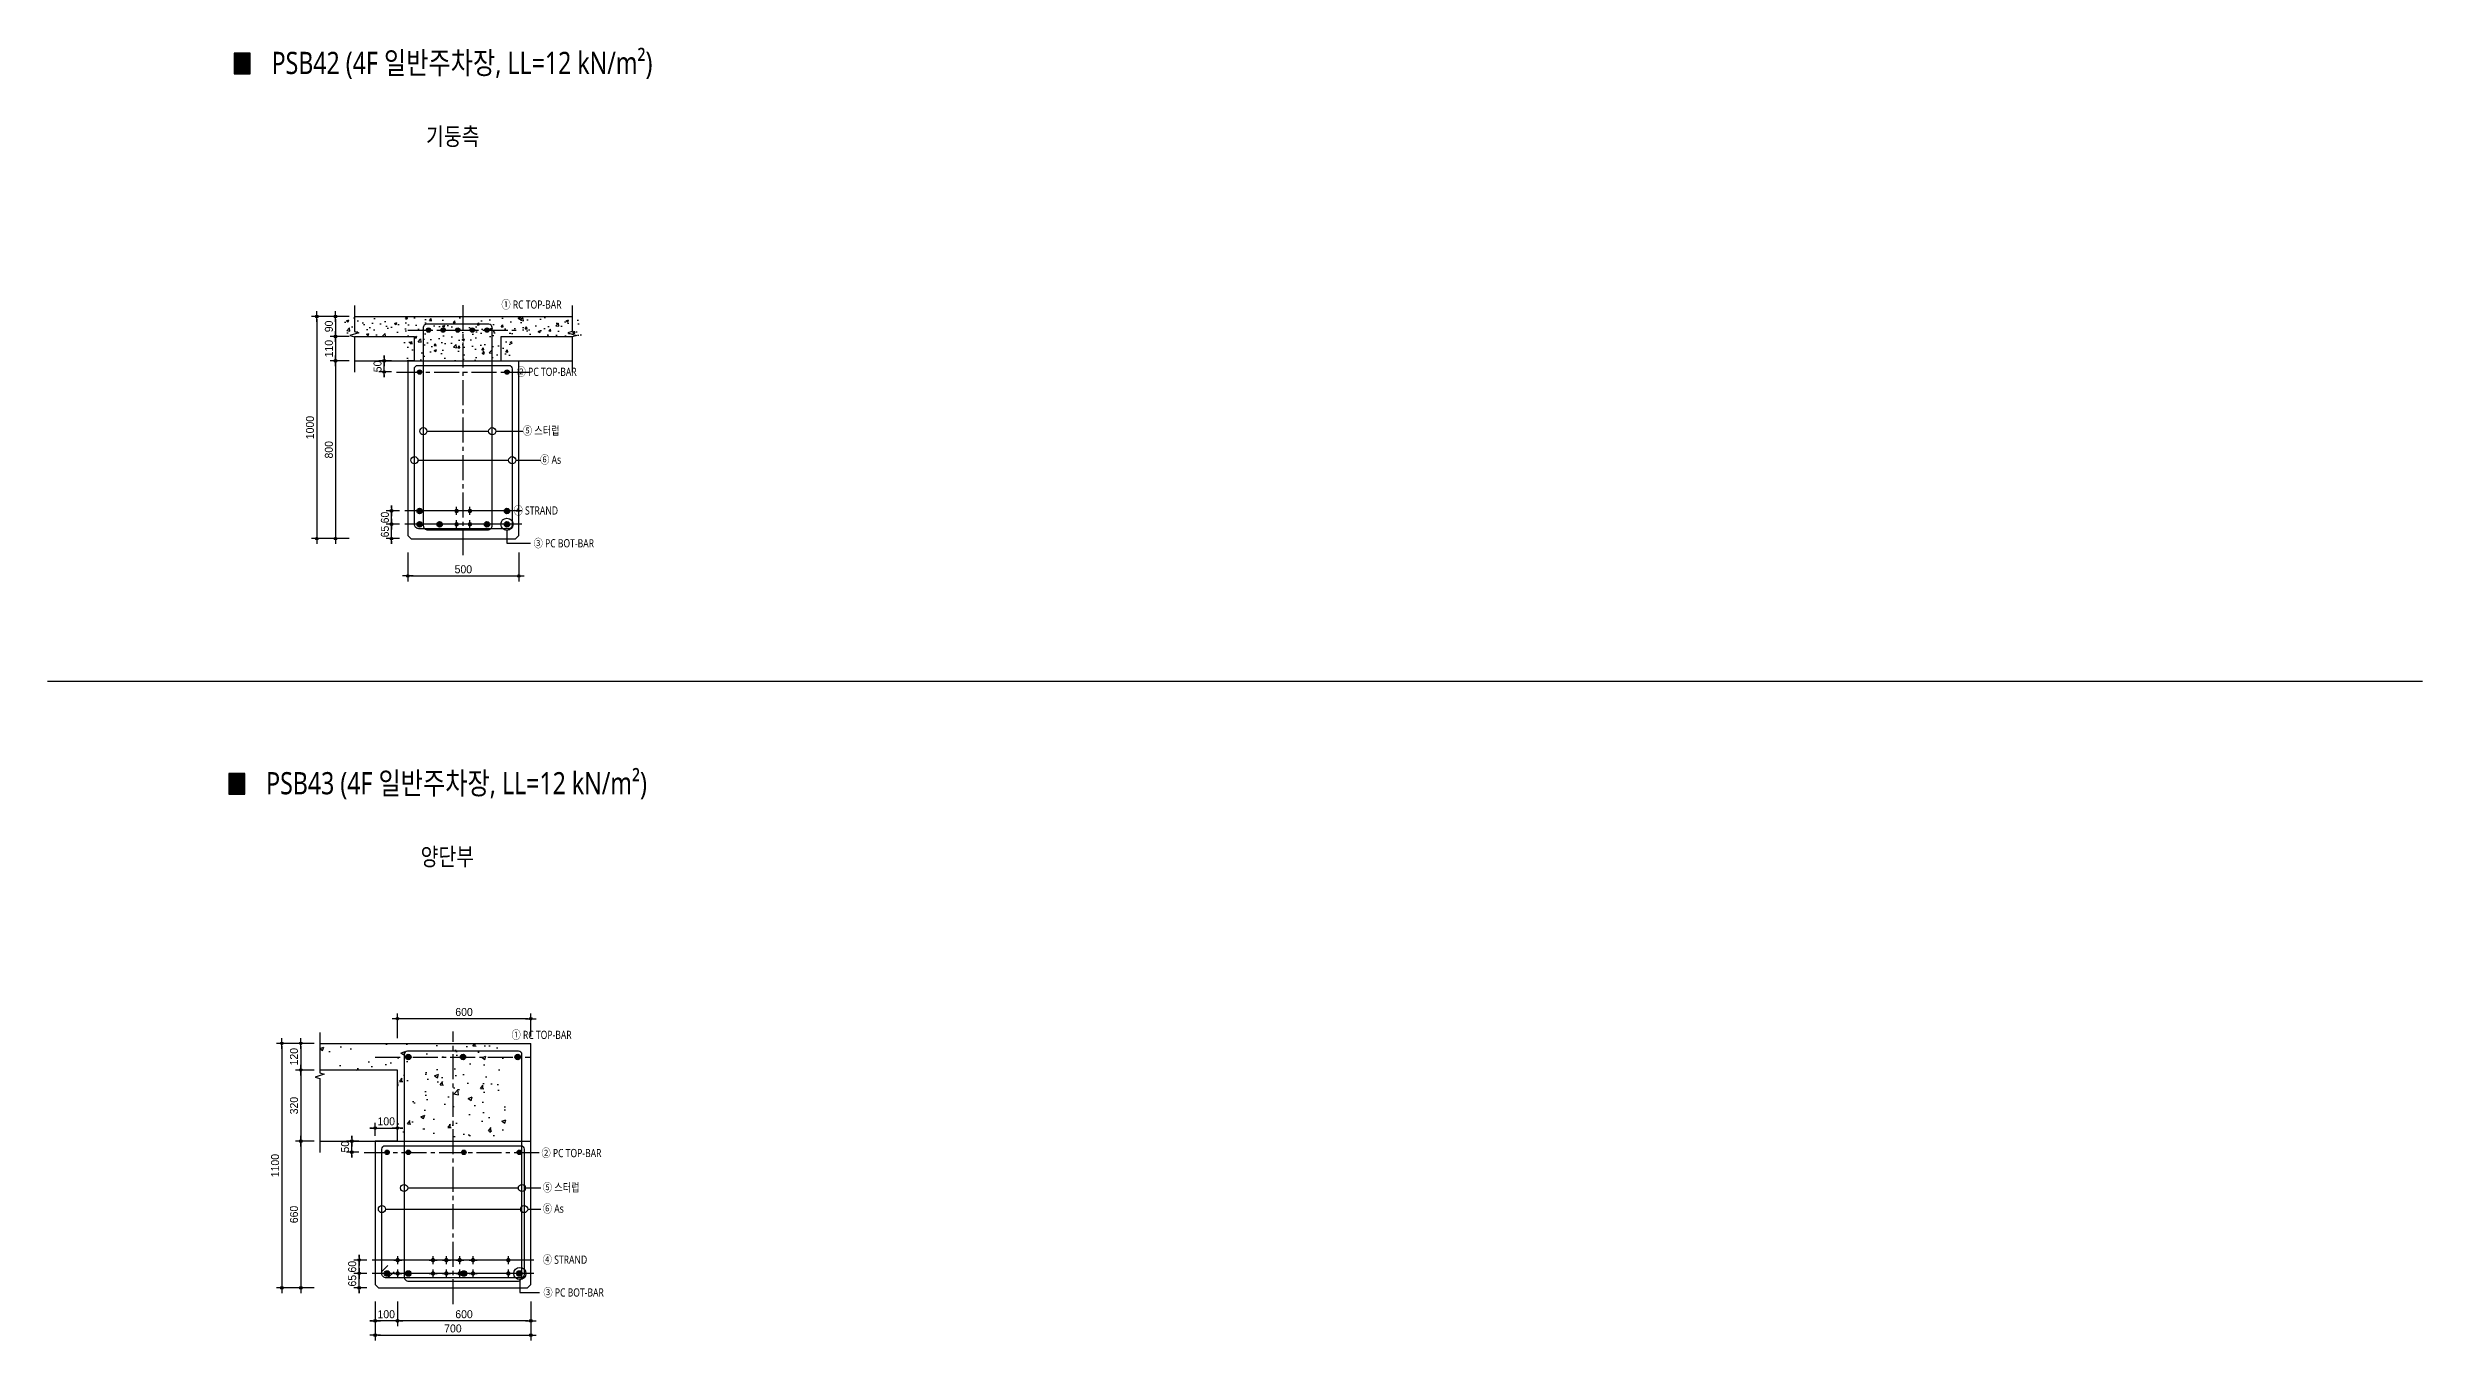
# Model space of a CAD drawing. Header units: millimetres. Extents: x 11948722 to 13111668, y -10771712 to -10232988.
# Drawn here: x 13100982 to 13111668, y -10504171 to -10498353 of the extents above; entities that cross this region are included whole.
import ezdxf
from ezdxf.enums import TextEntityAlignment as Align

# ---------------------------------------------------------------- set-up
doc = ezdxf.new("R2010")
doc.units = ezdxf.units.MM
doc.header["$LTSCALE"] = 150
doc.header["$MEASUREMENT"] = 0
for name, pattern in [('CEN', [6.2, 6, -0.1, 0, -0.1]), ('CENTER', [50.8, 31.75, -6.35, 6.35, -6.35]), ('CENTER2', [1.125, 0.75, -0.125, 0.125, -0.125]), ('HIDDEN', [2, 1, -1])]:
    doc.linetypes.add(name, pattern=pattern)
doc.layers.get('0').update_dxf_attribs({"linetype": 'CONTINUOUS'})
doc.layers.get('Defpoints').update_dxf_attribs({"color": 117, "linetype": 'CONTINUOUS'})
for name, color, linetype in [('0-TXT', 7, 'CONTINUOUS'), ('BAR', 3, 'CONTINUOUS'), ('CENT', 1, 'CEN'), ('CON-C', 2, 'CONTINUOUS'), ('DIM', 7, 'CONTINUOUS'), ('ETC', 8, 'CONTINUOUS'), ('FIN', 5, 'CONTINUOUS'), ('H', 2, 'HIDDEN'), ('SIT', 7, 'CONTINUOUS'), ('STRAND', 7, 'CENTER2'), ('TEXT', 3, 'CONTINUOUS')]:
    doc.layers.add(name, color=color, linetype=linetype)
doc.styles.get("Standard").update_dxf_attribs({"font": 'NanumGothic.ttf'})
doc.styles.add('돋움', font='')
doc.styles.get('돋움').set_extended_font_data('Dotum')
doc.linetypes.add('ZIGZAG', pattern='A,0.0001,-0.2,[131,ltypeshp.shx,S=0.2,R=0,X=-0.2,Y=0],-0.4,[131,ltypeshp.shx,S=0.2,R=180,X=0.2,Y=0],-0.2', length=0.8001)
doc.dimstyles.new('S_10', dxfattribs={"dimscale": 10, "dimtxt": 3, "dimasz": 1, "dimexe": 2, "dimexo": 2, "dimgap": 1, "dimtad": 1, "dimdec": 0, "dimzin": 0, "dimdsep": 46, "dimtxsty": '돋움', "dimblk1": 'DD', "dimblk2": 'DD', "dimsah": 1, "dimcen": 2.5, "dimdle": 8, "dimclrd": 256, "dimclre": 256, "dimclrt": 3, "dimadec": 0, "dimazin": 0, "dimtfac": 1, "dimtdec": 0, "dimtix": 1, "dimtmove": 2, "dimatfit": 3, "dimldrblk": 'DD', "dimfxl": 1, "dimtolj": 1, "dimtzin": 0, "dimarcsym": 0})

# ---------------------------------------------------------------- blocks, each defined once
blk = doc.blocks.new('DD')
blk.add_line((-2, 0), (2, 0))
for radius in [0.5, 0.25]:
    blk.add_circle((0, 0), radius)
blk = doc.blocks.new('*D1710')
at = {"layer": 'Defpoints', "color": 0, "ltscale": 1200}
for p in [(13102530, -10500438), (13102589, -10500438), (13102589, -10500498)]:
    blk.add_point(p, dxfattribs=at)
at = {"layer": 'DIM', "lineweight": -2}
for p, q in [((13102565, -10500438), (13102506, -10500438)), ((13102565, -10500498), (13102506, -10500498)), ((13102530, -10500426), (13102530, -10500414)), ((13102530, -10500498), (13102530, -10500438)), ((13102530, -10500510), (13102530, -10500522))]:
    blk.add_line(p, q, dxfattribs=at)
at = {"layer": 'DIM', "lineweight": -2, "ltscale": 1200, "xscale": 12, "yscale": 12, "zscale": 12}
for p, rotation in [((13102530, -10500438), 270), ((13102530, -10500498), 90)]:
    blk.add_blockref('DD', p, dxfattribs=dict(at, rotation=rotation))
at = {"layer": 'DIM', "ltscale": 1200, "insert": (13102500, -10500468), "char_height": 36, "attachment_point": 5, "rotation": 90, "style": '돋움'}
blk.add_mtext('\\A1;60', dxfattribs=at)
blk = doc.blocks.new('*D1711')
at = {"layer": 'Defpoints', "color": 0, "ltscale": 1200}
for p in [(13102530, -10500498), (13102589, -10500498), (13102589, -10500563)]:
    blk.add_point(p, dxfattribs=at)
at = {"layer": 'DIM', "lineweight": -2}
for p, q in [((13102565, -10500498), (13102506, -10500498)), ((13102530, -10500486), (13102530, -10500474)), ((13102530, -10500563), (13102530, -10500498)), ((13102565, -10500563), (13102506, -10500563)), ((13102530, -10500575), (13102530, -10500587))]:
    blk.add_line(p, q, dxfattribs=at)
at = {"layer": 'DIM', "lineweight": -2, "ltscale": 1200, "xscale": 12, "yscale": 12, "zscale": 12}
for p, rotation in [((13102530, -10500498), 270), ((13102530, -10500563), 90)]:
    blk.add_blockref('DD', p, dxfattribs=dict(at, rotation=rotation))
at = {"layer": 'DIM', "ltscale": 1200, "insert": (13102500, -10500531), "char_height": 36, "attachment_point": 5, "rotation": 90, "style": '돋움'}
blk.add_mtext('\\A1;65', dxfattribs=at)
blk = doc.blocks.new('*D1712')
at = {"layer": 'Defpoints', "color": 0, "ltscale": 1200}
for p in [(13102603, -10500601), (13103103, -10500601), (13103103, -10500731)]:
    blk.add_point(p, dxfattribs=at)
at = {"layer": 'DIM', "lineweight": -2}
for p, q in [((13102603, -10500625), (13102603, -10500755)), ((13103103, -10500625), (13103103, -10500755)), ((13102615, -10500731), (13103091, -10500731))]:
    blk.add_line(p, q, dxfattribs=at)
at = {"layer": 'DIM', "lineweight": -2, "ltscale": 1200, "xscale": 12, "yscale": 12, "zscale": 12, "rotation": 180}
blk.add_blockref('DD', (13102603, -10500731), dxfattribs=at)
at = {"layer": 'DIM', "lineweight": -2, "ltscale": 1200, "xscale": 12, "yscale": 12, "zscale": 12}
blk.add_blockref('DD', (13103103, -10500731), dxfattribs=at)
at = {"layer": 'DIM', "ltscale": 1200, "insert": (13102853, -10500701), "char_height": 36, "attachment_point": 5, "style": '돋움'}
blk.add_mtext('\\A1;500', dxfattribs=at)
blk = doc.blocks.new('*D1713')
at = {"layer": 'Defpoints', "color": 0, "ltscale": 1200}
for p in [(13102278, -10499653), (13102363, -10499563), (13102363, -10499653)]:
    blk.add_point(p, dxfattribs=at)
at = {"layer": 'DIM', "lineweight": -2}
for p, q in [((13102339, -10499563), (13102254, -10499563)), ((13102339, -10499653), (13102254, -10499653)), ((13102278, -10499575), (13102278, -10499641))]:
    blk.add_line(p, q, dxfattribs=at)
at = {"layer": 'DIM', "lineweight": -2, "ltscale": 1200, "xscale": 12, "yscale": 12, "zscale": 12}
for p, rotation in [((13102278, -10499563), 90), ((13102278, -10499653), 270)]:
    blk.add_blockref('DD', p, dxfattribs=dict(at, rotation=rotation))
at = {"layer": 'DIM', "ltscale": 1200, "insert": (13102248, -10499608), "char_height": 36, "attachment_point": 5, "rotation": 90, "style": '돋움'}
blk.add_mtext('\\A1;90', dxfattribs=at)
blk = doc.blocks.new('*D1714')
at = {"layer": 'Defpoints', "color": 0, "ltscale": 1200}
for p in [(13102363, -10499763), (13102278, -10500563), (13102363, -10500563)]:
    blk.add_point(p, dxfattribs=at)
at = {"layer": 'DIM', "lineweight": -2}
for p, q in [((13102339, -10499763), (13102254, -10499763)), ((13102278, -10499775), (13102278, -10500551)), ((13102339, -10500563), (13102254, -10500563))]:
    blk.add_line(p, q, dxfattribs=at)
at = {"layer": 'DIM', "lineweight": -2, "ltscale": 1200, "xscale": 12, "yscale": 12, "zscale": 12}
for p, rotation in [((13102278, -10499763), 90), ((13102278, -10500563), 270)]:
    blk.add_blockref('DD', p, dxfattribs=dict(at, rotation=rotation))
at = {"layer": 'DIM', "ltscale": 1200, "insert": (13102248, -10500163), "char_height": 36, "attachment_point": 5, "rotation": 90, "style": '돋움'}
blk.add_mtext('\\A1;800', dxfattribs=at)
blk = doc.blocks.new('*D1715')
at = {"layer": 'Defpoints', "color": 0, "ltscale": 1200}
for p in [(13102278, -10499563), (13102193, -10500563), (13102278, -10500563)]:
    blk.add_point(p, dxfattribs=at)
at = {"layer": 'DIM', "lineweight": -2}
for p, q in [((13102254, -10499563), (13102169, -10499563)), ((13102193, -10499575), (13102193, -10500551)), ((13102254, -10500563), (13102169, -10500563))]:
    blk.add_line(p, q, dxfattribs=at)
at = {"layer": 'DIM', "lineweight": -2, "ltscale": 1200, "xscale": 12, "yscale": 12, "zscale": 12}
for p, rotation in [((13102193, -10499563), 90), ((13102193, -10500563), 270)]:
    blk.add_blockref('DD', p, dxfattribs=dict(at, rotation=rotation))
at = {"layer": 'DIM', "ltscale": 1200, "insert": (13102163, -10500063), "char_height": 36, "attachment_point": 5, "rotation": 90, "style": '돋움'}
blk.add_mtext('\\A1;1000', dxfattribs=at)
blk = doc.blocks.new('*D1716')
at = {"layer": 'Defpoints', "color": 0, "ltscale": 1200}
for p in [(13102497, -10499763), (13102553, -10499763), (13102553, -10499813)]:
    blk.add_point(p, dxfattribs=at)
at = {"layer": 'DIM', "lineweight": -2}
for p, q in [((13102529, -10499763), (13102473, -10499763)), ((13102497, -10499751), (13102497, -10499739)), ((13102497, -10499813), (13102497, -10499763)), ((13102529, -10499813), (13102473, -10499813)), ((13102497, -10499825), (13102497, -10499837))]:
    blk.add_line(p, q, dxfattribs=at)
at = {"layer": 'DIM', "lineweight": -2, "ltscale": 1200, "xscale": 12, "yscale": 12, "zscale": 12}
for p, rotation in [((13102497, -10499763), 270), ((13102497, -10499813), 90)]:
    blk.add_blockref('DD', p, dxfattribs=dict(at, rotation=rotation))
at = {"layer": 'DIM', "ltscale": 1200, "insert": (13102467, -10499788), "char_height": 36, "attachment_point": 5, "rotation": 90, "style": '돋움'}
blk.add_mtext('\\A1;50', dxfattribs=at)
blk = doc.blocks.new('strand')
at = {"layer": 'STRAND'}
for p, q in [((-18, 0), (18, 0)), ((0, -18), (0, 18))]:
    blk.add_line(p, q, dxfattribs=at)
at = {"layer": 'STRAND', "const_width": 9.6}
blk.add_lwpolyline([(-5, 0, 1), (5, 0, 1)], format="xyb", close=True, dxfattribs=at)
blk = doc.blocks.new('*D1717')
at = {"layer": 'Defpoints', "color": 0, "ltscale": 1200}
for p in [(13102363, -10499653), (13102278, -10499763), (13102363, -10499763)]:
    blk.add_point(p, dxfattribs=at)
at = {"layer": 'DIM', "lineweight": -2}
for p, q in [((13102339, -10499653), (13102254, -10499653)), ((13102339, -10499763), (13102254, -10499763)), ((13102278, -10499665), (13102278, -10499751))]:
    blk.add_line(p, q, dxfattribs=at)
at = {"layer": 'DIM', "lineweight": -2, "ltscale": 1200, "xscale": 12, "yscale": 12, "zscale": 12}
for p, rotation in [((13102278, -10499653), 90), ((13102278, -10499763), 270)]:
    blk.add_blockref('DD', p, dxfattribs=dict(at, rotation=rotation))
at = {"layer": 'DIM', "ltscale": 1200, "insert": (13102248, -10499708), "char_height": 36, "attachment_point": 5, "rotation": 90, "style": '돋움'}
blk.add_mtext('\\A1;110', dxfattribs=at)
blk = doc.blocks.new('*D1718')
at = {"layer": 'Defpoints', "color": 0, "ltscale": 1200}
for p in [(13102384, -10503809), (13102443, -10503809), (13102443, -10503869)]:
    blk.add_point(p, dxfattribs=at)
at = {"layer": 'DIM', "lineweight": -2}
for p, q in [((13102419, -10503809), (13102360, -10503809)), ((13102384, -10503797), (13102384, -10503785)), ((13102384, -10503869), (13102384, -10503809)), ((13102419, -10503869), (13102360, -10503869)), ((13102384, -10503881), (13102384, -10503893))]:
    blk.add_line(p, q, dxfattribs=at)
at = {"layer": 'DIM', "lineweight": -2, "ltscale": 1200, "xscale": 12, "yscale": 12, "zscale": 12}
for p, rotation in [((13102384, -10503809), 270), ((13102384, -10503869), 90)]:
    blk.add_blockref('DD', p, dxfattribs=dict(at, rotation=rotation))
at = {"layer": 'DIM', "ltscale": 1200, "insert": (13102353, -10503839), "char_height": 36, "attachment_point": 5, "rotation": 90, "style": '돋움'}
blk.add_mtext('\\A1;60', dxfattribs=at)
blk = doc.blocks.new('*D1719')
at = {"layer": 'Defpoints', "color": 0, "ltscale": 1200}
for p in [(13102384, -10503869), (13102443, -10503869), (13102443, -10503934)]:
    blk.add_point(p, dxfattribs=at)
at = {"layer": 'DIM', "lineweight": -2}
for p, q in [((13102419, -10503869), (13102360, -10503869)), ((13102384, -10503857), (13102384, -10503845)), ((13102384, -10503934), (13102384, -10503869)), ((13102419, -10503934), (13102360, -10503934)), ((13102384, -10503946), (13102384, -10503958))]:
    blk.add_line(p, q, dxfattribs=at)
at = {"layer": 'DIM', "lineweight": -2, "ltscale": 1200, "xscale": 12, "yscale": 12, "zscale": 12}
for p, rotation in [((13102384, -10503869), 270), ((13102384, -10503934), 90)]:
    blk.add_blockref('DD', p, dxfattribs=dict(at, rotation=rotation))
at = {"layer": 'DIM', "ltscale": 1200, "insert": (13102353, -10503902), "char_height": 36, "attachment_point": 5, "rotation": 90, "style": '돋움'}
blk.add_mtext('\\A1;65', dxfattribs=at)
blk = doc.blocks.new('*D1720')
at = {"layer": 'Defpoints', "color": 0, "ltscale": 1200}
for p in [(13102456, -10503972), (13103156, -10503972), (13103156, -10504147)]:
    blk.add_point(p, dxfattribs=at)
at = {"layer": 'DIM', "lineweight": -2}
for p, q in [((13102456, -10503996), (13102456, -10504171)), ((13103156, -10503996), (13103156, -10504171)), ((13102468, -10504147), (13103144, -10504147))]:
    blk.add_line(p, q, dxfattribs=at)
at = {"layer": 'DIM', "lineweight": -2, "ltscale": 1200, "xscale": 12, "yscale": 12, "zscale": 12, "rotation": 180}
blk.add_blockref('DD', (13102456, -10504147), dxfattribs=at)
at = {"layer": 'DIM', "lineweight": -2, "ltscale": 1200, "xscale": 12, "yscale": 12, "zscale": 12}
blk.add_blockref('DD', (13103156, -10504147), dxfattribs=at)
at = {"layer": 'DIM', "ltscale": 1200, "insert": (13102806, -10504117), "char_height": 36, "attachment_point": 5, "style": '돋움'}
blk.add_mtext('\\A1;700', dxfattribs=at)
blk = doc.blocks.new('*D1721')
at = {"layer": 'Defpoints', "color": 0, "ltscale": 1200}
for p in [(13102206, -10502834), (13102121, -10502954), (13102206, -10502954)]:
    blk.add_point(p, dxfattribs=at)
at = {"layer": 'DIM', "lineweight": -2}
for p, q in [((13102182, -10502834), (13102097, -10502834)), ((13102121, -10502846), (13102121, -10502942)), ((13102182, -10502954), (13102097, -10502954))]:
    blk.add_line(p, q, dxfattribs=at)
at = {"layer": 'DIM', "lineweight": -2, "ltscale": 1200, "xscale": 12, "yscale": 12, "zscale": 12}
for p, rotation in [((13102121, -10502834), 90), ((13102121, -10502954), 270)]:
    blk.add_blockref('DD', p, dxfattribs=dict(at, rotation=rotation))
at = {"layer": 'DIM', "ltscale": 1200, "insert": (13102091, -10502894), "char_height": 36, "attachment_point": 5, "rotation": 90, "style": '돋움'}
blk.add_mtext('\\A1;120', dxfattribs=at)
blk = doc.blocks.new('*D1722')
at = {"layer": 'Defpoints', "color": 0, "ltscale": 1200}
for p in [(13102206, -10502954), (13102121, -10503274), (13102206, -10503274)]:
    blk.add_point(p, dxfattribs=at)
at = {"layer": 'DIM', "lineweight": -2}
for p, q in [((13102182, -10502954), (13102097, -10502954)), ((13102121, -10502966), (13102121, -10503262)), ((13102182, -10503274), (13102097, -10503274))]:
    blk.add_line(p, q, dxfattribs=at)
at = {"layer": 'DIM', "lineweight": -2, "ltscale": 1200, "xscale": 12, "yscale": 12, "zscale": 12}
for p, rotation in [((13102121, -10502954), 90), ((13102121, -10503274), 270)]:
    blk.add_blockref('DD', p, dxfattribs=dict(at, rotation=rotation))
at = {"layer": 'DIM', "ltscale": 1200, "insert": (13102091, -10503114), "char_height": 36, "attachment_point": 5, "rotation": 90, "style": '돋움'}
blk.add_mtext('\\A1;320', dxfattribs=at)
blk = doc.blocks.new('*D1723')
at = {"layer": 'Defpoints', "color": 0, "ltscale": 1200}
for p in [(13102206, -10503274), (13102121, -10503934), (13102206, -10503934)]:
    blk.add_point(p, dxfattribs=at)
at = {"layer": 'DIM', "lineweight": -2}
for p, q in [((13102182, -10503274), (13102097, -10503274)), ((13102121, -10503286), (13102121, -10503922)), ((13102182, -10503934), (13102097, -10503934))]:
    blk.add_line(p, q, dxfattribs=at)
at = {"layer": 'DIM', "lineweight": -2, "ltscale": 1200, "xscale": 12, "yscale": 12, "zscale": 12}
for p, rotation in [((13102121, -10503274), 90), ((13102121, -10503934), 270)]:
    blk.add_blockref('DD', p, dxfattribs=dict(at, rotation=rotation))
at = {"layer": 'DIM', "ltscale": 1200, "insert": (13102091, -10503604), "char_height": 36, "attachment_point": 5, "rotation": 90, "style": '돋움'}
blk.add_mtext('\\A1;660', dxfattribs=at)
blk = doc.blocks.new('*D1724')
at = {"layer": 'Defpoints', "color": 0, "ltscale": 1200}
for p in [(13102121, -10502834), (13102036, -10503934), (13102121, -10503934)]:
    blk.add_point(p, dxfattribs=at)
at = {"layer": 'DIM', "lineweight": -2}
for p, q in [((13102097, -10502834), (13102012, -10502834)), ((13102036, -10502846), (13102036, -10503922)), ((13102097, -10503934), (13102012, -10503934))]:
    blk.add_line(p, q, dxfattribs=at)
at = {"layer": 'DIM', "lineweight": -2, "ltscale": 1200, "xscale": 12, "yscale": 12, "zscale": 12}
for p, rotation in [((13102036, -10502834), 90), ((13102036, -10503934), 270)]:
    blk.add_blockref('DD', p, dxfattribs=dict(at, rotation=rotation))
at = {"layer": 'DIM', "ltscale": 1200, "insert": (13102006, -10503384), "char_height": 36, "attachment_point": 5, "rotation": 90, "style": '돋움'}
blk.add_mtext('\\A1;1100', dxfattribs=at)
blk = doc.blocks.new('*D1725')
at = {"layer": 'Defpoints', "color": 0, "ltscale": 1200}
for p in [(13102456, -10503972), (13102556, -10503972), (13102456, -10504083)]:
    blk.add_point(p, dxfattribs=at)
at = {"layer": 'DIM', "lineweight": -2}
for p, q in [((13102456, -10503996), (13102456, -10504107)), ((13102556, -10503996), (13102556, -10504107)), ((13102444, -10504083), (13102432, -10504083)), ((13102556, -10504083), (13102456, -10504083)), ((13102568, -10504083), (13102580, -10504083))]:
    blk.add_line(p, q, dxfattribs=at)
at = {"layer": 'DIM', "lineweight": -2, "ltscale": 1200, "xscale": 12, "yscale": 12, "zscale": 12}
blk.add_blockref('DD', (13102456, -10504083), dxfattribs=at)
at = {"layer": 'DIM', "lineweight": -2, "ltscale": 1200, "xscale": 12, "yscale": 12, "zscale": 12, "rotation": 180}
blk.add_blockref('DD', (13102556, -10504083), dxfattribs=at)
at = {"layer": 'DIM', "ltscale": 1200, "insert": (13102506, -10504053), "char_height": 36, "attachment_point": 5, "style": '돋움'}
blk.add_mtext('\\A1;100', dxfattribs=at)
blk = doc.blocks.new('*D1726')
at = {"layer": 'Defpoints', "color": 0, "ltscale": 1200}
for p in [(13102556, -10503972), (13103156, -10503972), (13102556, -10504083)]:
    blk.add_point(p, dxfattribs=at)
at = {"layer": 'DIM', "lineweight": -2}
for p, q in [((13102556, -10503996), (13102556, -10504107)), ((13103156, -10503996), (13103156, -10504107)), ((13103144, -10504083), (13102568, -10504083))]:
    blk.add_line(p, q, dxfattribs=at)
at = {"layer": 'DIM', "lineweight": -2, "ltscale": 1200, "xscale": 12, "yscale": 12, "zscale": 12, "rotation": 180}
blk.add_blockref('DD', (13102556, -10504083), dxfattribs=at)
at = {"layer": 'DIM', "lineweight": -2, "ltscale": 1200, "xscale": 12, "yscale": 12, "zscale": 12}
blk.add_blockref('DD', (13103156, -10504083), dxfattribs=at)
at = {"layer": 'DIM', "ltscale": 1200, "insert": (13102856, -10504053), "char_height": 36, "attachment_point": 5, "style": '돋움'}
blk.add_mtext('\\A1;600', dxfattribs=at)
blk = doc.blocks.new('*D1727')
at = {"layer": 'Defpoints', "color": 0, "ltscale": 1200}
for p in [(13102456, -10503274), (13102556, -10503215), (13102556, -10503274)]:
    blk.add_point(p, dxfattribs=at)
at = {"layer": 'DIM', "lineweight": -2}
for p, q in [((13102444, -10503215), (13102432, -10503215)), ((13102456, -10503250), (13102456, -10503191)), ((13102456, -10503215), (13102556, -10503215)), ((13102556, -10503250), (13102556, -10503191)), ((13102568, -10503215), (13102580, -10503215))]:
    blk.add_line(p, q, dxfattribs=at)
at = {"layer": 'DIM', "lineweight": -2, "ltscale": 1200, "xscale": 12, "yscale": 12, "zscale": 12}
blk.add_blockref('DD', (13102456, -10503215), dxfattribs=at)
at = {"layer": 'DIM', "lineweight": -2, "ltscale": 1200, "xscale": 12, "yscale": 12, "zscale": 12, "rotation": 180}
blk.add_blockref('DD', (13102556, -10503215), dxfattribs=at)
at = {"layer": 'DIM', "ltscale": 1200, "insert": (13102506, -10503185), "char_height": 36, "attachment_point": 5, "style": '돋움'}
blk.add_mtext('\\A1;100', dxfattribs=at)
blk = doc.blocks.new('*D1728')
at = {"layer": 'Defpoints', "color": 0, "ltscale": 1200}
for p in [(13102556, -10502723), (13102556, -10502834), (13103156, -10502827)]:
    blk.add_point(p, dxfattribs=at)
at = {"layer": 'DIM', "lineweight": -2}
for p, q in [((13102556, -10502810), (13102556, -10502699)), ((13103144, -10502723), (13102568, -10502723)), ((13103156, -10502803), (13103156, -10502699))]:
    blk.add_line(p, q, dxfattribs=at)
at = {"layer": 'DIM', "lineweight": -2, "ltscale": 1200, "xscale": 12, "yscale": 12, "zscale": 12, "rotation": 180}
blk.add_blockref('DD', (13102556, -10502723), dxfattribs=at)
at = {"layer": 'DIM', "lineweight": -2, "ltscale": 1200, "xscale": 12, "yscale": 12, "zscale": 12}
blk.add_blockref('DD', (13103156, -10502723), dxfattribs=at)
at = {"layer": 'DIM', "ltscale": 1200, "insert": (13102856, -10502693), "char_height": 36, "attachment_point": 5, "style": '돋움'}
blk.add_mtext('\\A1;600', dxfattribs=at)
blk = doc.blocks.new('*D1729')
at = {"layer": 'Defpoints', "color": 0, "ltscale": 1200}
for p in [(13102351, -10503274), (13102406, -10503274), (13102406, -10503324)]:
    blk.add_point(p, dxfattribs=at)
at = {"layer": 'DIM', "lineweight": -2}
for p, q in [((13102382, -10503274), (13102327, -10503274)), ((13102351, -10503262), (13102351, -10503250)), ((13102351, -10503324), (13102351, -10503274)), ((13102382, -10503324), (13102327, -10503324)), ((13102351, -10503336), (13102351, -10503348))]:
    blk.add_line(p, q, dxfattribs=at)
at = {"layer": 'DIM', "lineweight": -2, "ltscale": 1200, "xscale": 12, "yscale": 12, "zscale": 12}
for p, rotation in [((13102351, -10503274), 270), ((13102351, -10503324), 90)]:
    blk.add_blockref('DD', p, dxfattribs=dict(at, rotation=rotation))
at = {"layer": 'DIM', "ltscale": 1200, "insert": (13102321, -10503299), "char_height": 36, "attachment_point": 5, "rotation": 90, "style": '돋움'}
blk.add_mtext('\\A1;50', dxfattribs=at)

msp = doc.modelspace()

# ---------------------------------------------------------------- hatches: boundary and pattern name
for points in [[(13101893.7, -10498471.4), (13101893.7, -10498378.7), (13101822.4, -10498378.7), (13101822.4, -10498471.4)], [(13101869.1, -10501712.5), (13101869.1, -10501619.8), (13101797.9, -10501619.8), (13101797.9, -10501712.5)]]:
    msp.add_hatch(color=256).paths.add_polyline_path(points)
at = {"layer": 'BAR'}
h = msp.add_hatch(color=256, dxfattribs=at)
h.dxf.hatch_style = 1
h.paths.add_polyline_path([(13102706.1, -10499624.4, 1), (13102686.1, -10499624.4, 1)])
h = msp.add_hatch(color=256, dxfattribs=at)
h.dxf.hatch_style = 1
h.paths.add_polyline_path([(13102771.9, -10499624.4, 1), (13102751.9, -10499624.4, 1)])
h = msp.add_hatch(color=256, dxfattribs=at)
h.dxf.hatch_style = 1
h.paths.add_polyline_path([(13102837.7, -10499624.4, 1), (13102817.7, -10499624.4, 1)])
h = msp.add_hatch(color=256, dxfattribs=at)
h.dxf.hatch_style = 1
h.paths.add_polyline_path([(13102903.5, -10499624.4, 1), (13102883.5, -10499624.4, 1)])
h = msp.add_hatch(color=256, dxfattribs=at)
h.dxf.hatch_style = 1
h.paths.add_polyline_path([(13102949.3, -10499624.4, -1), (13102969.3, -10499624.4, -1)])
h = msp.add_hatch(color=256, dxfattribs=at)
h.dxf.hatch_style = 1
h.paths.add_polyline_path([(13102969.3, -10499624.4, 1), (13102949.3, -10499624.4, 1)])
h = msp.add_hatch(color=256, dxfattribs=at)
h.dxf.hatch_style = 1
h.paths.add_polyline_path([(13102969.3, -10499624.4, 1), (13102949.3, -10499624.4, 1)])
h = msp.add_hatch(color=256, dxfattribs=at)
h.dxf.hatch_style = 1
h.paths.add_polyline_path([(13102969.3, -10499624.4, 1), (13102949.3, -10499624.4, 1)])
h = msp.add_hatch(color=256, dxfattribs=at)
h.dxf.hatch_style = 1
h.paths.add_polyline_path([(13102969.3, -10499624.4, 1), (13102949.3, -10499624.4, 1)])
h = msp.add_hatch(color=256, dxfattribs=at)
h.dxf.hatch_style = 1
h.paths.add_polyline_path([(13102666.1, -10499813.4, 1), (13102646.1, -10499813.4, 1)])
h = msp.add_hatch(color=256, dxfattribs=at)
h.dxf.hatch_style = 1
h.paths.add_polyline_path([(13103039.3, -10499813.4, -1), (13103059.3, -10499813.4, -1)])
h = msp.add_hatch(color=256, dxfattribs=at)
h.dxf.hatch_style = 1
h.paths.add_polyline_path([(13102668.6, -10500438.4, 1), (13102643.6, -10500438.4, 1)])
h = msp.add_hatch(color=256, dxfattribs=at)
h.dxf.hatch_style = 1
h.paths.add_polyline_path([(13102668.6, -10500438.4, 1), (13102643.6, -10500438.4, 1)])
h = msp.add_hatch(color=256, dxfattribs=at)
h.dxf.hatch_style = 1
h.paths.add_polyline_path([(13102668.6, -10500498.4, 1), (13102643.6, -10500498.4, 1)])
h = msp.add_hatch(color=256, dxfattribs=at)
h.dxf.hatch_style = 1
h.paths.add_polyline_path([(13102668.6, -10500498.4, 1), (13102643.6, -10500498.4, 1)])
h = msp.add_hatch(color=256, dxfattribs=at)
h.dxf.hatch_style = 1
h.paths.add_polyline_path([(13102758.6, -10500498.4, 1), (13102733.6, -10500498.4, 1)])
h = msp.add_hatch(color=256, dxfattribs=at)
h.dxf.hatch_style = 1
h.paths.add_polyline_path([(13102758.6, -10500498.4, 1), (13102733.6, -10500498.4, 1)])
h = msp.add_hatch(color=256, dxfattribs=at)
h.dxf.hatch_style = 1
h.paths.add_polyline_path([(13102946.8, -10500498.4, -1), (13102971.8, -10500498.4, -1)])
h = msp.add_hatch(color=256, dxfattribs=at)
h.dxf.hatch_style = 1
h.paths.add_polyline_path([(13102946.8, -10500498.4, -1), (13102971.8, -10500498.4, -1)])
h = msp.add_hatch(color=256, dxfattribs=at)
h.dxf.hatch_style = 1
h.paths.add_polyline_path([(13103036.8, -10500438.4, -1), (13103061.8, -10500438.4, -1)])
h = msp.add_hatch(color=256, dxfattribs=at)
h.dxf.hatch_style = 1
h.paths.add_polyline_path([(13103036.8, -10500438.4, -1), (13103061.8, -10500438.4, -1)])
h = msp.add_hatch(color=256, dxfattribs=at)
h.dxf.hatch_style = 1
h.paths.add_polyline_path([(13103036.8, -10500498.4, -1), (13103061.8, -10500498.4, -1)])
h = msp.add_hatch(color=256, dxfattribs=at)
h.dxf.hatch_style = 1
h.paths.add_polyline_path([(13103036.8, -10500498.4, -1), (13103061.8, -10500498.4, -1)])
h = msp.add_hatch(color=256, dxfattribs=at)
h.dxf.hatch_style = 1
h.paths.add_polyline_path([(13102617.7, -10502895.5, 1), (13102592.7, -10502895.5, 1)])
h = msp.add_hatch(color=256, dxfattribs=at)
h.dxf.hatch_style = 1
h.paths.add_polyline_path([(13102864, -10502895.5, 1), (13102839, -10502895.5, 1)])
h = msp.add_hatch(color=256, dxfattribs=at)
h.dxf.hatch_style = 1
h.paths.add_polyline_path([(13103085.2, -10502895.5, -1), (13103110.2, -10502895.5, -1)])
h = msp.add_hatch(color=256, dxfattribs=at)
h.dxf.hatch_style = 1
h.paths.add_polyline_path([(13102519.9, -10503324.5, 1), (13102499.9, -10503324.5, 1)])
h = msp.add_hatch(color=256, dxfattribs=at)
h.dxf.hatch_style = 1
h.paths.add_polyline_path([(13102615.2, -10503324.5, 1), (13102595.2, -10503324.5, 1)])
h = msp.add_hatch(color=256, dxfattribs=at)
h.dxf.hatch_style = 1
h.paths.add_polyline_path([(13102865, -10503324.5, 1), (13102845, -10503324.5, 1)])
h = msp.add_hatch(color=256, dxfattribs=at)
h.dxf.hatch_style = 1
h.paths.add_polyline_path([(13103114.9, -10503324.5, 1), (13103094.9, -10503324.5, 1)])
h = msp.add_hatch(color=256, dxfattribs=at)
h.dxf.hatch_style = 1
h.paths.add_polyline_path([(13102522.4, -10503869.5, 1), (13102497.4, -10503869.5, 1)])
h = msp.add_hatch(color=256, dxfattribs=at)
h.dxf.hatch_style = 1
h.paths.add_polyline_path([(13102617.7, -10503869.5, 1), (13102592.7, -10503869.5, 1)])
h = msp.add_hatch(color=256, dxfattribs=at)
h.dxf.hatch_style = 1
h.paths.add_polyline_path([(13102867.5, -10503869.5, 1), (13102842.5, -10503869.5, 1)])
h = msp.add_hatch(color=256, dxfattribs=at)
h.dxf.hatch_style = 1
h.paths.add_polyline_path([(13103117.4, -10503869.5, 1), (13103092.4, -10503869.5, 1)])
at = {"layer": 'H'}
h = msp.add_hatch(dxfattribs=at)
h.set_pattern_fill('AR-CONC', color=256, scale=15, style=0)
h.set_pattern_definition([(50, (13838453.84, -10168319.28), (107.589027, -9.41282), [11.25, -123.75]), (355, (13838453.84, -10168319.28), (-20.8127, 112.82882), [9, -99]), (100.451444, (13838462.8, -10168320.06), (86.776327, 103.415999), [9.561029, -105.171317]), (46.1842, (13838453.84, -10168289.28), (160.0862, -24.827892), [16.875, -185.625]), (96.635635, (13838467.18, -10168291.35), (140.199292, 146.11779), [14.34155, -157.757064]), (351.184164, (13838453.84, -10168289.28), (140.199292, 146.11779), [13.5, -148.5]), (21, (13838468.84, -10168296.78), (89.536058, -60.392834), [11.25, -123.75]), (326, (13838468.84, -10168296.78), (36.4973, 108.772507), [9, -99]), (71.451445, (13838476.3, -10168301.81), (126.033357, 48.379673), [9.561029, -105.171317]), (37.5, (13838453.836, -10168319.278), (1.8239783, 49.934078), [0, -97.8, 0, -100.5, 0, -99.375]), (7.5, (13838453.836, -10168319.28), (39.4604306, 59.1617568), [0, -57.3, 0, -95.55, 0, -37.875]), (327.5, (13838420.386, -10168319.278), (80.0733654, -3.3832308), [0, -37.5, 0, -117, 0, -155.25]), (317.5, (13838405.386, -10168319.28), (87.4779254, 15.0157473), [0, -48.75, 0, -77.7, 0, -110.25])])
h.paths.add_polyline_path([(13103392.7, -10499563.4), (13102312.7, -10499563.4), (13102312.7, -10499653.4), (13102582.7, -10499653.4), (13102582.7, -10499763.4), (13103072.7, -10499763.4), (13103072.7, -10499653.4), (13103392.7, -10499653.4)])
h = msp.add_hatch(dxfattribs=at)
h.set_pattern_fill('AR-CONC', color=256, style=0)
h.set_pattern_definition([(50, (12293249.01, -10124862.36), (182.18467, -15.939086), [19.05, -209.55]), (355, (12293249.01, -10124862.36), (-35.24342, 191.056845), [15.24, -167.640584]), (100.451445, (12293264.2, -10124863.7), (146.941247, 175.117752), [16.19001, -178.090245]), (46.1842, (12293249, -10124811.56), (271.07904, -42.04233), [28.575, -314.325]), (96.635558, (12293271.6, -10124815.07), (237.404134, 247.426125), [24.28502, -267.13561]), (351.18415, (12293249, -10124811.56), (237.40413, 247.426125), [22.85997, -251.45973]), (21, (12293274.41, -10124824.26), (151.614391, -102.265198), [19.05, -209.55]), (326, (12293274.41, -10124824.26), (61.80203, 184.187966), [15.24, -167.64]), (71.451445, (12293287.04, -10124832.79), (213.41642, 81.92277), [16.19001, -178.089938]), (37.5, (12293249.01, -10124862.365), (3.0886033, 84.555039), [0, -165.608, 0, -170.18, 0, -168.275]), (7.5, (12293249.01, -10124862.365), (66.8196625, 100.180575), [0, -97.028, 0, -161.798, 0, -64.135]), (327.5, (12293192.37, -10124862.365), (135.590595, -5.728744), [0, -63.5, 0, -198.12, 0, -262.89]), (317.5, (12293166.97, -10124862.36), (148.129181, 25.426491), [0, -82.55, 0, -131.572, 0, -186.69])])
h.paths.add_polyline_path([(13103056.5, -10502834.5), (13102206.5, -10502834.5), (13102206.5, -10502954.5), (13102556.5, -10502954.5), (13102556.5, -10503254.5), (13103056.5, -10503254.5)])

# ---------------------------------------------------------------- linework, layer by layer
for points in [[(13101893.7, -10498471.4), (13101893.7, -10498378.7), (13101822.4, -10498378.7), (13101822.4, -10498471.4)], [(13101869.1, -10501712.5), (13101869.1, -10501619.8), (13101797.9, -10501619.8), (13101797.9, -10501712.5)]]:
    msp.add_lwpolyline(points, close=True)
at = {"elevation": 0}
for points in [[(13102362.7, -10499513.4), (13102362.7, -10499630.5), (13102382.7, -10499636.7), (13102342.7, -10499649.2), (13102362.7, -10499655.5), (13102362.7, -10499813.4)], [(13103342.7, -10499513.4), (13103342.7, -10499630.5), (13103322.7, -10499636.7), (13103362.7, -10499649.2), (13103342.7, -10499655.5), (13103342.7, -10499813.4)], [(13102206.5, -10502784.5), (13102206.5, -10502967), (13102226.5, -10502973.2), (13102186.5, -10502985.7), (13102206.5, -10502992), (13102206.5, -10503324.5)]]:
    msp.add_lwpolyline(points, dxfattribs=at)
at = {"layer": 'BAR', "color": 4, "linetype": 'Continuous'}
for p, q in [((13102513.6, -10503833.6, 0), (13102486.5, -10503860.8, 0)), ((13102541.5, -10503861.5, 0), (13102513.5, -10503889.5, 0))]:
    msp.add_line(p, q, dxfattribs=at)
at = {"layer": 'BAR', "color": 4, "linetype": 'Continuous', "elevation": 0}
for points in [[(13102692.7, -10500523.4), (13102962.7, -10500523.4, 0.4142136), (13102982.7, -10500503.4), (13102982.7, -10499613.4, 0.4142136), (13102967.7, -10499598.4), (13102687.7, -10499598.4, 0.4142136), (13102672.7, -10499613.4), (13102672.7, -10500503.4, 0.4142136), (13102692.7, -10500523.4)], [(13102606.5, -10503904.5), (13103096.5, -10503904.5, 0.4142136), (13103116.5, -10503884.5), (13103116.5, -10502884.5, 0.4142136), (13103101.5, -10502869.5), (13102601.5, -10502869.5, 0.4142136), (13102586.5, -10502884.5), (13102586.5, -10503884.5, 0.4142136), (13102606.5, -10503904.5)]]:
    msp.add_lwpolyline(points, format="xyb", dxfattribs=at)
for points in [[(13103072.7, -10500503.2, -0.4142136), (13103057.7, -10500518.2), (13102652.7, -10500518.2, -0.4142136), (13102632.7, -10500498.2), (13102632.7, -10499798.4, -0.4142136), (13102647.7, -10499783.4), (13103057.7, -10499783.4, -0.4142136), (13103072.7, -10499798.4)], [(13103126.5, -10503874.5, -0.4142136), (13103111.5, -10503889.5), (13102506.5, -10503889.5, -0.4142136), (13102486.5, -10503869.5), (13102486.5, -10503309.5, -0.4142136), (13102501.5, -10503294.5), (13103111.5, -10503294.5, -0.4142136), (13103126.5, -10503309.5)]]:
    msp.add_lwpolyline(points, format="xyb", close=True, dxfattribs=at)
at = {"layer": 'BAR'}
for centre, radius in [((13102696.1, -10499624.4, 0), 10), ((13102761.9, -10499624.4, 0), 10), ((13102827.7, -10499624.4, 0), 10), ((13102893.5, -10499624.4, 0), 10), ((13102959.3, -10499624.4, 0), 10), ((13102959.3, -10499624.4, 0), 10), ((13102959.3, -10499624.4, 0), 10), ((13102959.3, -10499624.4, 0), 10), ((13102959.3, -10499624.4, 0), 10), ((13102656.1, -10499813.4), 10), ((13103049.3, -10499813.4), 10), ((13102656.1, -10500438.4, 0), 12.5), ((13102656.1, -10500438.4, 0), 12.5), ((13102656.1, -10500498.4, 0), 12.5), ((13102656.1, -10500498.4, 0), 12.5), ((13102746.1, -10500498.4, 0), 12.5), ((13102746.1, -10500498.4, 0), 12.5), ((13102959.3, -10500498.4, 0), 12.5), ((13102959.3, -10500498.4, 0), 12.5), ((13103049.3, -10500438.4, 0), 12.5), ((13103049.3, -10500438.4, 0), 12.5), ((13103049.3, -10500498.4, 0), 12.5), ((13103049.3, -10500498.4, 0), 12.5), ((13102605.2, -10502895.5, 0), 12.5), ((13102851.5, -10502895.5, 0), 12.5), ((13103097.7, -10502895.5, 0), 12.5), ((13102509.9, -10503324.5), 10), ((13102605.2, -10503324.5), 10), ((13102855, -10503324.5), 10), ((13103104.9, -10503324.5), 10), ((13102509.9, -10503869.5, 0), 12.5), ((13102605.2, -10503869.5, 0), 12.5), ((13102855, -10503869.5, 0), 12.5), ((13103104.9, -10503869.5, 0), 12.5)]:
    msp.add_circle(centre, radius, dxfattribs=at)
at = {"layer": 'CENT', "linetype": 'CENTER2'}
for p, q in [((13102852.7, -10500637.1, 0), (13102852.7, -10499509.7, 0)), ((13102602.7, -10499624.4, 0), (13103097.9, -10499624.4, 0)), ((13102552.7, -10499813.4), (13103152.7, -10499813.4)), ((13102806.5, -10504008.2, 0), (13102806.5, -10502780.8, 0)), ((13102456.4, -10502895.5, 0), (13103151.6, -10502895.5, 0)), ((13102406.5, -10503324.5), (13103206.5, -10503324.5))]:
    msp.add_line(p, q, dxfattribs=at)
at = {"layer": 'CON-C', "ltscale": 1200}
msp.add_line((13100981.9, -10501204.4), (13111668.1, -10501204.4), dxfattribs=at)
at = {"layer": 'ETC', "linetype": 'ZIGZAG', "ltscale": 20}
for p, q in [((13102632.7, -10499763.4, 0), (13103102.7, -10499763.4, 0)), ((13102556.5, -10503274.5, 0), (13103156.5, -10503274.5, 0))]:
    msp.add_line(p, q, dxfattribs=at)
at = {"layer": 'ETC', "elevation": 0}
for points in [[(13102632.7, -10499763.4), (13102602.7, -10499763.4), (13102602.7, -10500548.4), (13102617.7, -10500563.4), (13103087.7, -10500563.4), (13103102.7, -10500548.4), (13103102.7, -10499763.4)], [(13102556.5, -10503274.5), (13102456.5, -10503274.5), (13102456.5, -10503919.5), (13102471.5, -10503934.5), (13103141.5, -10503934.5), (13103156.5, -10503919.5), (13103156.5, -10503274.5)]]:
    msp.add_lwpolyline(points, dxfattribs=at)
at = {"layer": 'FIN', "color": 1, "linetype": 'CENTER', "ltscale": 0.3}
for p, q in [((13103116.2, -10500438.4, 0), (13102589.2, -10500438.4, 0)), ((13103116.2, -10500498.4, 0), (13102589.2, -10500498.4, 0)), ((13103169.9, -10503809.5, 0), (13102443, -10503809.5, 0)), ((13103169.9, -10503869.5, 0), (13102443, -10503869.5, 0))]:
    msp.add_line(p, q, dxfattribs=at)
at = {"layer": 'SIT', "linetype": 'Continuous'}
for p, q in [((13102362.7, -10499563.4, 0), (13103342.7, -10499563.4, 0)), ((13103022.7, -10499763.4, 0), (13103022.7, -10499653.4, 0)), ((13102206.5, -10502834.5, 0), (13103156.5, -10502834.5, 0)), ((13103156.5, -10503274.5, 0), (13103156.5, -10502834.5, 0))]:
    msp.add_line(p, q, dxfattribs=at)
at = {"layer": 'SIT', "linetype": 'Continuous', "elevation": 0}
for points in [[(13102362.7, -10499763.4), (13102632.7, -10499763.4), (13102632.7, -10499653.4)], [(13102362.7, -10499653.4), (13102632.7, -10499653.4)], [(13103022.7, -10499653.4), (13103342.7, -10499653.4)], [(13103022.7, -10499763.4), (13103342.7, -10499763.4)], [(13102206.5, -10503274.5), (13102556.5, -10503274.5), (13102556.5, -10502954.5), (13102206.5, -10502954.5)]]:
    msp.add_lwpolyline(points, dxfattribs=at)
at = {"layer": 'TEXT'}
for p, q in [((13102688.7, -10500079.5, 0), (13102966.7, -10500079.5, 0)), ((13102998.7, -10500079.5, 0), (13103120.6, -10500079.5, 0)), ((13102648.7, -10500209.9, 0), (13103056.7, -10500209.9, 0)), ((13103088.7, -10500209.9, 0), (13103200.6, -10500209.9, 0)), ((13102602.5, -10503484.7, 0), (13103100.5, -10503484.7, 0)), ((13103132.5, -10503484.7, 0), (13103201.5, -10503484.7, 0)), ((13102502.5, -10503579.8, 0), (13103110.5, -10503579.8, 0)), ((13103142.5, -10503579.8, 0), (13103201.5, -10503579.8, 0))]:
    msp.add_line(p, q, dxfattribs=at)
at = {"layer": 'TEXT', "elevation": 0}
for points in [[(13103049.2, -10500525.8), (13103049.2, -10500583.5), (13103155, -10500583.5)], [(13103107.2, -10503896.9), (13103107.2, -10503954.7), (13103196.2, -10503954.7)]]:
    msp.add_lwpolyline(points, dxfattribs=at)
at = {"layer": 'TEXT'}
for centre, radius in [((13102672.7, -10500079.5, 0), 16), ((13102982.7, -10500079.5, 0), 16), ((13102632.7, -10500209.9, 0), 16), ((13103072.7, -10500209.9, 0), 16), ((13103049.3, -10500498.4, 0), 27.5), ((13102586.5, -10503484.7, 0), 16), ((13103116.5, -10503484.7, 0), 16), ((13102486.5, -10503579.8, 0), 16), ((13103126.5, -10503579.8, 0), 16), ((13103107.3, -10503869.5, 0), 27.5)]:
    msp.add_circle(centre, radius, dxfattribs=at)

# ---------------------------------------------------------------- block references
at = {"layer": 'STRAND', "xscale": -1}
for p in [(13102822.7, -10500438.4, 0), (13102822.7, -10500498.4, 0), (13102882.7, -10500438.4, 0), (13102882.7, -10500498.4, 0), (13103055.4, -10503809.5, 0), (13103055.4, -10503869.5, 0)]:
    msp.add_blockref('strand', p, dxfattribs=at)
at = {"layer": 'STRAND'}
for p in [(13102557.5, -10503809.5, 0), (13102716.5, -10503809.5, 0), (13102776.5, -10503809.5, 0), (13102836.5, -10503809.5, 0), (13102896.5, -10503809.5, 0), (13102557.5, -10503869.5, 0), (13102716.5, -10503869.5, 0), (13102776.5, -10503869.5, 0), (13102836.5, -10503869.5, 0), (13102896.5, -10503869.5, 0)]:
    msp.add_blockref('strand', p, dxfattribs=at)

# ---------------------------------------------------------------- texts
at = {"width": 0.8}
for s, p in [('PSB42 (4F 일반주차장, LL=12 kN/m²)', (13101990.3, -10498422.2)), ('PSB43 (4F 일반주차장, LL=12 kN/m²)', (13101965.7, -10501663.3))]:
    msp.add_text(s, height=99.792, dxfattribs=at).set_placement(p, align=Align.MIDDLE_LEFT)
for s, p in [('기둥측', (13102805.4, -10498752.9)), ('양단부', (13102780.8, -10501994))]:
    msp.add_text(s, height=79.83, dxfattribs=at).set_placement(p, align=Align.MIDDLE_CENTER)
at = {"layer": '0-TXT', "ltscale": 0.8, "width": 0.8}
for s, p in [('① RC TOP-BAR', (13103024.2, -10499490.9, 0)), ('② PC TOP-BAR', (13103093, -10499793.6)), ('⑤ 스터럽', (13103120.6, -10500058.9)), ('⑥ As', (13103198.5, -10500189.2, 0)), ('④ STRAND', (13103079.2, -10500417.7)), ('③ PC BOT-BAR', (13103169.2, -10500565.3)), ('① RC TOP-BAR', (13103069.7, -10502777.2, 0)), ('② PC TOP-BAR', (13103204.5, -10503309.1, 0)), ('⑤ 스터럽', (13103210.4, -10503464.1, 0)), ('⑥ As', (13103210.4, -10503559.1, 0)), ('④ STRAND', (13103210.4, -10503788.8, 0)), ('③ PC BOT-BAR', (13103213.3, -10503936.4, 0))]:
    msp.add_text(s, height=36.96, dxfattribs=at).set_placement(p, align=Align.TOP_LEFT)

# ---------------------------------------------------------------- dimensions: what is measured, and where the dimension line sits
at = {"layer": 'DIM'}
for base, p1, p2, angle, picture, middle in [((13102192.7, -10500563.4, 0), (13102277.7, -10499563.4, 0), (13102277.7, -10500563.4, 0), 90, '*D1715', (13102162.7, -10500063.4, 0)), ((13102277.7, -10499653.4, 0), (13102362.7, -10499563.4, 0), (13102362.7, -10499653.4, 0), 90, '*D1713', (13102247.7, -10499608.4, 0)), ((13102277.7, -10499763.4, 0), (13102362.7, -10499653.4, 0), (13102362.7, -10499763.4, 0), 90, '*D1717', (13102247.7, -10499708.4, 0)), ((13102277.7, -10500563.4, 0), (13102362.7, -10499763.4, 0), (13102362.7, -10500563.4, 0), 90, '*D1714', (13102247.7, -10500163.4, 0)), ((13102497.4, -10499763.4), (13102552.7, -10499813.4), (13102552.7, -10499763.4), 270, '*D1716', (13102467.3, -10499788.4)), ((13102529.8, -10500438.4, 0), (13102589.2, -10500498.4, 0), (13102589.2, -10500438.4, 0), 90, '*D1710', (13102499.7, -10500468.4, 0)), ((13102529.8, -10500498.4, 0), (13102589.2, -10500563.4, 0), (13102589.2, -10500498.4, 0), 90, '*D1711', (13102499.7, -10500530.9, 0)), ((13103102.7, -10500730.9, 0), (13102602.7, -10500600.8, 0), (13103102.7, -10500600.8, 0), 180, '*D1712', (13102852.7, -10500700.8, 0)), ((13102556.5, -10502722.9, 0), (13103156.2, -10502827, 0), (13102556.5, -10502833.9, 0), 180, '*D1728', (13102856.3, -10502692.9, 0)), ((13102036.5, -10503934.5, 0), (13102121.5, -10502834.5, 0), (13102121.5, -10503934.5, 0), 90, '*D1724', (13102006.4, -10503384.5, 0)), ((13102121.5, -10502954.5, 0), (13102206.5, -10502834.5, 0), (13102206.5, -10502954.5, 0), 90, '*D1721', (13102091.4, -10502894.5, 0)), ((13102121.5, -10503274.5, 0), (13102206.5, -10502954.5, 0), (13102206.5, -10503274.5, 0), 90, '*D1722', (13102091.4, -10503114.5, 0)), ((13102556.5, -10503215, 0), (13102456.5, -10503274.5, 0), (13102556.5, -10503274.5, 0), 180, '*D1727', (13102506.5, -10503185, 0)), ((13102121.5, -10503934.5, 0), (13102206.5, -10503274.5, 0), (13102206.5, -10503934.5, 0), 90, '*D1723', (13102091.4, -10503604.5, 0)), ((13102351.1, -10503274.5), (13102406.5, -10503324.5), (13102406.5, -10503274.5), 270, '*D1729', (13102321.1, -10503299.5)), ((13102383.5, -10503809.5, 0), (13102443, -10503869.5, 0), (13102443, -10503809.5, 0), 90, '*D1718', (13102353.5, -10503839.5, 0)), ((13102383.5, -10503869.5, 0), (13102443, -10503934.5, 0), (13102443, -10503869.5, 0), 90, '*D1719', (13102353.5, -10503902, 0)), ((13103156.5, -10504147, 0), (13102456.5, -10503971.9, 0), (13103156.5, -10503971.9, 0), 180, '*D1720', (13102806.5, -10504117, 0)), ((13102456.5, -10504083.5, 0), (13102556.5, -10503971.9, 0), (13102456.5, -10503971.9, 0), 180, '*D1725', (13102506.5, -10504053.5, 0)), ((13102556.5, -10504083.5, 0), (13103156.5, -10503971.9, 0), (13102556.5, -10503971.9, 0), 180, '*D1726', (13102856.5, -10504053.5, 0))]:
    dim = msp.add_linear_dim(base=base, p1=p1, p2=p2, angle=angle, dimstyle='S_10', override={"dimscale": 12, "dimclrt": 256}, dxfattribs=at)
    dim.commit()
    dim.dimension.update_dxf_attribs({"geometry": picture, "text_midpoint": middle})

doc.saveas('drawing.dxf')
